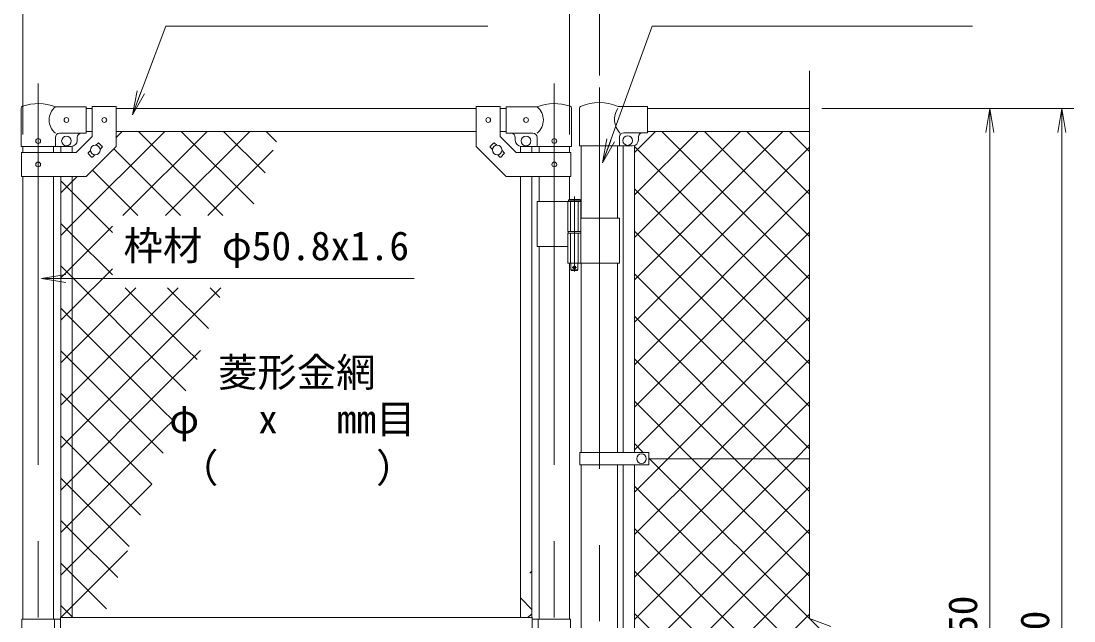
# Model space of a CAD drawing. Units: millimetres, scale not verified. Extents: x -4200 to 4200, y -2970 to 2970.
# Drawn here: x -2564 to -812, y 708 to 1707 of the extents above; entities that cross this region are included whole.
import ezdxf
from ezdxf.enums import TextEntityAlignment as Align

# ---------------------------------------------------------------- set-up
doc = ezdxf.new("R2010")
doc.units = ezdxf.units.MM
doc.header["$LTSCALE"] = 20
doc.linetypes.add('DASHED', pattern=[7.5, 6, -1.5])
doc.linetypes.add('USER1', pattern=[50.8, 31.75, -6.35, 6.35, -6.35])
for name, color, linetype, lineweight in [('0-1_D-BMK', 2, 'USER1', 13), ('0-2_D-STR1', 1, 'Continuous', 18), ('0-3_D-STR3', 3, 'Continuous', 13), ('0-4_D-STR-DIM', 7, 'Continuous', 9), ('0-5_0', 3, 'Continuous', 18), ('0-6_D-STR-TXT', 7, 'Continuous', 9), ('0-7_D-STR2', 7, 'Continuous', 9)]:
    doc.layers.add(name, color=color, linetype=linetype, lineweight=lineweight)
doc.styles.add('ＭＳ ゴシック', font='')
doc.styles.get('ＭＳ ゴシック').set_extended_font_data('MS Gothic')

# ---------------------------------------------------------------- blocks, each defined once
blk = doc.blocks.new('_Open')
at = {"layer": '0-5_0', "color": 7, "lineweight": 9}
blk.add_line((-20, 3.33), (0, 0), dxfattribs=at)
blk.add_lwpolyline([(-20, -3.33), (0, 0), (-20, 0)], dxfattribs=at)

msp = doc.modelspace()

# ---------------------------------------------------------------- linework, layer by layer
at = {"layer": '0-1_D-BMK'}
for p, q in [((-2535.9, 1603.1), (-2535.9, -235.29)), ((-1676.7, 1603.1), (-1676.7, -235.29)), ((-1601.55, 1596.61), (-1601.55, -320.04)), ((-1643.28, 1414.79), (-1643.28, 1289.9)), ((-1646.9, 1296.87), (-1639.65, 1296.87))]:
    msp.add_line(p, q, dxfattribs=at)
at = {"layer": '0-2_D-STR1'}
for p, q in [((-2455.9, 1561.37), (-2445.9, 1561.37)), ((-2405.9, 1561.37), (-1806.7, 1561.37)), ((-1766.7, 1561.37), (-1756.7, 1561.37)), ((-1521.55, 1561.37), (-1251.55, 1561.37)), ((-2455.9, 1523.37), (-2445.9, 1523.37)), ((-2405.9, 1523.37), (-1806.7, 1523.37)), ((-1766.7, 1523.37), (-1756.7, 1523.37)), ((-1521.55, 1523.37), (-1251.55, 1523.37)), ((-2561.3, 1498.37), (-2561.3, 1488.32)), ((-2510.5, 1498.37), (-2510.5, 1488.32)), ((-1702.1, 1498.37), (-1702.1, 1488.32)), ((-1651.3, 1498.37), (-1651.3, 1488.32)), ((-1631.8, 1499.07), (-1631.8, 1378.87)), ((-1571.3, 1499.07), (-1571.3, 1378.87)), ((-2561.3, 1448.32), (-2561.3, 711.37)), ((-2510.5, 1448.32), (-2510.5, 711.37)), ((-1702.1, 1448.32), (-1702.1, 1406.87)), ((-1651.3, 1448.32), (-1651.3, 1409.87)), ((-1702.1, 1331.87), (-1702.1, 711.37)), ((-1651.3, 1303.87), (-1651.3, 711.37)), ((-1631.8, 1303.87), (-1631.8, 988.87)), ((-1571.3, 1303.87), (-1571.3, 988.87)), ((-1631.8, 967.87), (-1631.8, 404.87)), ((-1571.3, 967.87), (-1571.3, 404.87))]:
    msp.add_line(p, q, dxfattribs=at)
at = {"layer": '0-3_D-STR3'}
for p, q in [((-2564.45, 1498.37), (-2564.45, 1562.06)), ((-2455.9, 1564.37), (-2507.35, 1564.37)), ((-2455.9, 1564.37), (-2455.9, 1520.37)), ((-2445.9, 1564.57), (-2445.9, 1514.89)), ((-2445.9, 1564.57), (-2405.9, 1564.57)), ((-2405.9, 1564.57), (-2405.9, 1498.32)), ((-1806.7, 1564.57), (-1806.7, 1498.32)), ((-1766.7, 1564.57), (-1806.7, 1564.57)), ((-1766.7, 1564.57), (-1766.7, 1514.89)), ((-1756.7, 1564.37), (-1705.25, 1564.37)), ((-1756.7, 1564.37), (-1756.7, 1520.37)), ((-1648.15, 1498.37), (-1648.15, 1562.06)), ((-1634.95, 1561.92), (-1634.95, 1499.07)), ((-1570.41, 1565.07), (-1521.55, 1565.07)), ((-1521.55, 1521.07), (-1521.55, 1565.07)), ((-2507.35, 1498.37), (-2507.35, 1513.37)), ((-2455.9, 1520.37), (-2500.35, 1520.37)), ((-2472.46, 1488.32), (-2445.9, 1514.89)), ((-2470.9, 1513.37), (-2470.9, 1508.37)), ((-1740.13, 1488.32), (-1766.7, 1514.89)), ((-1756.7, 1520.37), (-1712.25, 1520.37)), ((-1741.7, 1513.37), (-1741.7, 1508.37)), ((-1705.25, 1498.37), (-1705.25, 1513.37)), ((-1568.15, 1514.07), (-1568.15, 1499.07)), ((-1561.15, 1521.07), (-1521.55, 1521.07)), ((-1536.55, 1509.07), (-1536.55, 1514.07)), ((-2564.45, 1498.37), (-2507.35, 1498.37)), ((-2507.35, 1498.37), (-2480.9, 1498.37)), ((-2498.4, 1498.37), (-2498.4, 1488.32)), ((-2479.4, 1498.37), (-2479.4, 1488.32)), ((-2452.56, 1487.72), (-2448.85, 1491.44)), ((-2440.02, 1500.27), (-2436.3, 1503.98)), ((-2434.89, 1503.98), (-2429.23, 1498.33)), ((-2432.94, 1493.2), (-2429.23, 1496.91)), ((-1777.71, 1503.98), (-1783.36, 1498.33)), ((-1779.65, 1493.2), (-1783.36, 1496.91)), ((-1772.58, 1500.27), (-1776.29, 1503.98)), ((-1760.03, 1487.72), (-1763.74, 1491.44)), ((-1733.2, 1498.37), (-1733.2, 1488.32)), ((-1705.25, 1498.37), (-1731.7, 1498.37)), ((-1714.2, 1498.37), (-1714.2, 1488.32)), ((-1648.15, 1498.37), (-1705.25, 1498.37)), ((-1634.95, 1499.07), (-1546.55, 1499.07)), ((-1562.2, 988.87), (-1562.2, 1499.07)), ((-1543.2, 988.87), (-1543.2, 1499.65)), ((-2563.6, 1488.32), (-2472.46, 1488.32)), ((-2563.6, 1488.32), (-2563.6, 1448.32)), ((-2452.56, 1486.31), (-2446.91, 1480.65)), ((-2445.49, 1480.65), (-2441.78, 1484.37)), ((-1767.1, 1480.65), (-1770.82, 1484.37)), ((-1760.03, 1486.31), (-1765.69, 1480.65)), ((-1649, 1488.32), (-1740.13, 1488.32)), ((-1649, 1488.32), (-1649, 1448.32)), ((-2498.4, 1448.32), (-2498.4, 713.87)), ((-2479.4, 1448.32), (-2479.4, 713.87)), ((-1733.2, 1448.32), (-1733.2, 713.87)), ((-1714.2, 1448.32), (-1714.2, 713.87)), ((-1705.25, 1406.87), (-1705.25, 1331.87)), ((-1705.25, 1406.87), (-1632.48, 1406.87)), ((-1654.08, 1406.87), (-1654.08, 1356.87)), ((-1633.28, 1408.87), (-1653.28, 1408.87)), ((-1652.28, 1409.87), (-1634.28, 1409.87)), ((-1633.28, 1408.87), (-1634.28, 1409.87)), ((-1633.28, 1408.87), (-1633.28, 1406.87)), ((-1632.48, 1406.87), (-1632.48, 1356.87)), ((-1632.48, 1378.87), (-1568.25, 1378.87)), ((-1568.25, 1378.87), (-1568.25, 1303.87)), ((-1654.08, 1356.87), (-1632.48, 1356.87)), ((-1654.08, 1353.87), (-1632.48, 1353.87)), ((-1654.08, 1353.87), (-1654.08, 1303.87)), ((-1653.78, 1356.87), (-1653.78, 1353.87)), ((-1653.78, 1353.87), (-1632.78, 1353.87)), ((-1632.78, 1356.87), (-1632.78, 1353.87)), ((-1632.48, 1353.87), (-1632.48, 1303.87)), ((-1705.25, 1331.87), (-1654.3, 1331.87)), ((-1654.08, 1303.87), (-1568.25, 1303.87)), ((-1649.28, 1303.87), (-1649.28, 1292.87)), ((-1648.28, 1291.87), (-1649.28, 1292.87)), ((-1648.28, 1291.87), (-1638.28, 1291.87)), ((-1638.28, 1291.87), (-1637.28, 1292.87)), ((-1634.35, 988.87), (-1634.35, 967.87)), ((-1634.35, 988.87), (-1519.55, 988.87)), ((-1519.55, 988.87), (-1519.55, 967.87)), ((-1634.35, 967.87), (-1519.55, 967.87)), ((-1562.2, 404.87), (-1562.2, 967.87)), ((-1543.2, 404.87), (-1543.2, 967.87)), ((-1251.55, 978.37), (-1519.55, 978.37)), ((-2562.9, 711.37), (-2562.9, 692.87)), ((-2562.9, 711.37), (-2498.8, 711.37)), ((-2508.9, 711.37), (-2508.9, 692.87)), ((-2498.8, 713.87), (-1713.8, 713.87)), ((-2498.8, 692.87), (-2498.8, 713.87)), ((-1713.8, 658.87), (-1713.8, 713.87)), ((-1649.7, 711.37), (-1713.8, 711.37)), ((-1703.7, 711.37), (-1703.7, 661.37)), ((-1649.7, 711.37), (-1649.7, 661.37))]:
    msp.add_line(p, q, dxfattribs=at)
at = {"layer": '0-3_D-STR3', "linetype": 'DASHED'}
for p, q in [((-1649.58, 1406.87), (-1649.58, 1356.87)), ((-1636.98, 1406.87), (-1636.98, 1356.87)), ((-1649.58, 1353.87), (-1649.58, 1303.87)), ((-1636.98, 1353.87), (-1636.98, 1303.87))]:
    msp.add_line(p, q, dxfattribs=at)
at = {"layer": '0-3_D-STR3'}
for points in [[(-2563.6, 1448.32), (-2455.9, 1448.32), (-2405.9, 1498.32)], [(-1649, 1448.32), (-1756.7, 1448.32), (-1806.7, 1498.32)], [(-1652.28, 1409.87), (-1653.28, 1408.87), (-1653.28, 1406.87)], [(-1637.28, 1303.87), (-1637.28, 1292.87), (-1649.28, 1292.87)]]:
    msp.add_lwpolyline(points, dxfattribs=at)
for centre, radius in [((-2488.9, 1542.37), 4), ((-2425.9, 1542.32), 4), ((-1786.7, 1542.32), 4), ((-1723.7, 1542.37), 4), ((-2535.9, 1507.37), 4), ((-2488.9, 1507.37), 8), ((-1723.7, 1507.37), 8), ((-1676.7, 1507.37), 4), ((-1554.55, 1508.07), 8), ((-2440.9, 1492.32), 8), ((-1771.7, 1492.32), 8), ((-2535.9, 1468.32), 4), ((-1676.7, 1468.32), 4), ((-1643.28, 1296.87), 2.5), ((-1531.55, 978.37), 8)]:
    msp.add_circle(centre, radius, dxfattribs=at)
for centre, radius, start, end in [((-2561.15, 1562.06), 3.3, 109.22051, 180), ((-2535.9, 1489.64), 80, 69.0916, 109.22051), ((-2489.15, 1542.37), 28.55, 129.59418, 230.40582), ((-1676.7, 1489.64), 80, 70.77949, 110.9084), ((-1723.44, 1542.37), 28.55, 309.59418, 50.40582), ((-1651.45, 1562.06), 3.3, 0, 70.77949), ((-1631.65, 1561.92), 3.3, 113.10629, 180), ((-1601.55, 1491.37), 80, 67.09875, 113.10629), ((-1543.02, 1543.12), 33.4, 146.35914, 222.2959), ((-2500.35, 1513.37), 7, 90, 180), ((-2480.9, 1508.37), 10, 270, 0), ((-2463.9, 1513.37), 7, 90, 180), ((-1748.7, 1513.37), 7, 0, 90), ((-1731.7, 1508.37), 10, 180, 270), ((-1712.25, 1513.37), 7, 0, 90), ((-1561.15, 1514.07), 7, 90, 180), ((-1546.55, 1509.07), 10, 270, 0), ((-1529.55, 1514.07), 7, 90, 180), ((-2435.59, 1503.28), 1, 45, 135), ((-2429.94, 1497.62), 1, 315, 45), ((-1782.66, 1497.62), 1, 135, 225), ((-1777, 1503.28), 1, 45, 135), ((-2451.86, 1487.01), 1, 135, 225), ((-2446.2, 1481.36), 1, 225, 315), ((-1766.39, 1481.36), 1, 225, 315), ((-1760.74, 1487.01), 1, 315, 45)]:
    msp.add_arc(centre, radius, start, end, dxfattribs=at)
at = {"layer": '0-4_D-STR-DIM'}
for p, q in [((-1601.55, 1616.61), (-1601.55, 1951.37)), ((-2561.3, 1518.37), (-2561.3, 1831.37)), ((-1651.3, 1518.37), (-1651.3, 1831.37)), ((-1251.55, 712.02), (-1251.55, 1624.37)), ((-1231.55, 1561.37), (-931.55, 1561.37)), ((-1231.55, 1561.37), (-811.55, 1561.37)), ((-951.55, -148.63), (-951.55, 1521.37)), ((-831.55, -198.63), (-831.55, 1521.37)), ((-1216.31, 699.19), (-1251.55, 712.02))]:
    msp.add_line(p, q, dxfattribs=at)
at = {"layer": '0-6_D-STR-TXT'}
for points in [[(-1787.47, 1698.46), (-2323.67, 1698.46), (-2378.23, 1552.8)], [(-980.65, 1698.46), (-1513.81, 1698.46), (-1595.74, 1472.73)], [(-1910.16, 1278.29), (-2330.99, 1278.29), (-2528.14, 1278.29)]]:
    msp.add_lwpolyline(points, dxfattribs=at)
at = {"layer": '0-7_D-STR2'}
for p, q in [((-2405.9, 1513.39), (-2395.92, 1523.37)), ((-2394.8, 1383.07), (-2254.5, 1523.37)), ((-2228.4, 1383.07), (-2368.69, 1523.37)), ((-2324.09, 1383.07), (-2183.79, 1523.37)), ((-2177.11, 1402.49), (-2297.98, 1523.37)), ((-2158.24, 1454.33), (-2227.27, 1523.37)), ((-2139.37, 1506.18), (-2156.56, 1523.37)), ((-1543.2, 1488.31), (-1508.14, 1523.37)), ((-1543.2, 1417.6), (-1437.43, 1523.37)), ((-1543.2, 1346.89), (-1366.72, 1523.37)), ((-1543.2, 1276.18), (-1296.01, 1523.37)), ((-1251.55, 1277.45), (-1497.46, 1523.37)), ((-1251.55, 1348.16), (-1426.75, 1523.37)), ((-1251.55, 1418.87), (-1356.04, 1523.37)), ((-1251.55, 1489.59), (-1285.33, 1523.37)), ((-2299.11, 1383.07), (-2410.12, 1494.09)), ((-2253.38, 1383.07), (-2144.57, 1491.87)), ((-1251.55, 1206.74), (-1543.2, 1498.39)), ((-1543.2, 1205.47), (-1251.55, 1497.12)), ((-2369.82, 1383.07), (-2445.48, 1458.73)), ((-1251.55, 1136.03), (-1543.2, 1427.68)), ((-1543.2, 1134.76), (-1251.55, 1426.41)), ((-2479.4, 1298.47), (-2412.45, 1365.42)), ((-1251.55, 1065.32), (-1543.2, 1356.97)), ((-1543.2, 1064.05), (-1251.55, 1355.7)), ((-2479.4, 1280.52), (-2498.4, 1299.52)), ((-2498.4, 1279.47), (-2479.4, 1298.47)), ((-2479.4, 1227.76), (-2412.45, 1294.71)), ((-2331.55, 1132.67), (-2479.4, 1280.52)), ((-1251.55, 994.61), (-1543.2, 1286.26)), ((-1543.2, 993.34), (-1251.55, 1284.99)), ((-2479.4, 1086.34), (-2302.67, 1263.07)), ((-2479.4, 1015.63), (-2231.96, 1263.07)), ((-2252.58, 1195.12), (-2320.53, 1263.07)), ((-2233.71, 1246.97), (-2249.82, 1263.07)), ((-2479.4, 1209.81), (-2498.4, 1228.81)), ((-2498.4, 1208.76), (-2479.4, 1227.76)), ((-2331.55, 1061.96), (-2479.4, 1209.81)), ((-1306.01, 978.37), (-1543.2, 1215.55)), ((-1487.45, 978.37), (-1251.55, 1214.27)), ((-2479.4, 1139.1), (-2498.4, 1158.1)), ((-2331.55, 1092.77), (-2265.97, 1158.35)), ((-1376.72, 978.37), (-1543.2, 1144.84)), ((-1416.74, 978.37), (-1251.55, 1143.56)), ((-2331.55, 991.25), (-2479.4, 1139.1)), ((-2290.32, 1091.44), (-2331.55, 1132.67)), ((-2479.4, 1068.39), (-2498.4, 1087.39)), ((-2479.4, 944.92), (-2331.55, 1092.77)), ((-2498.4, 1067.34), (-2479.4, 1086.34)), ((-1447.44, 978.37), (-1543.2, 1074.13)), ((-1346.03, 978.37), (-1251.55, 1072.85)), ((-2346.93, 935.92), (-2479.4, 1068.39)), ((-2309.19, 1039.6), (-2331.55, 1061.96)), ((-2331.55, 1022.06), (-2306.43, 1047.17)), ((-2479.4, 874.21), (-2331.55, 1022.06)), ((-2479.4, 997.68), (-2498.4, 1016.68)), ((-2498.4, 996.63), (-2479.4, 1015.63)), ((-1528.65, 988.87), (-1543.2, 1003.42)), ((-1275.32, 978.37), (-1251.55, 1002.14)), ((-2365.8, 884.07), (-2479.4, 997.68)), ((-2328.06, 987.76), (-2331.55, 991.25)), ((-1543.2, 922.62), (-1487.45, 978.37)), ((-1543.2, 851.91), (-1416.74, 978.37)), ((-1543.2, 781.2), (-1346.03, 978.37)), ((-1543.2, 710.49), (-1275.32, 978.37)), ((-1251.55, 782.48), (-1447.44, 978.37)), ((-1251.55, 853.19), (-1376.72, 978.37)), ((-1251.55, 923.9), (-1306.01, 978.37)), ((-2479.4, 926.96), (-2498.4, 945.96)), ((-2498.4, 925.92), (-2479.4, 944.92)), ((-1284.77, 674.28), (-1543.2, 932.71)), ((-1543.2, 639.78), (-1251.55, 931.43)), ((-2384.66, 832.23), (-2479.4, 926.96)), ((-2479.4, 856.25), (-2498.4, 875.25)), ((-2498.4, 855.21), (-2479.4, 874.21)), ((-1251.55, 570.35), (-1543.2, 862)), ((-1543.2, 569.07), (-1251.55, 860.72)), ((-2403.53, 780.39), (-2479.4, 856.25)), ((-2479.4, 785.54), (-2498.4, 804.54)), ((-1717.51, 787.56), (-1714.2, 790.88)), ((-1251.55, 499.64), (-1543.2, 791.29)), ((-1543.2, 498.36), (-1251.55, 790.01)), ((-2422.4, 728.55), (-2479.4, 785.54)), ((-1714.2, 727.45), (-1732.67, 745.92)), ((-1720.5, 713.87), (-1714.2, 720.17)), ((-1251.55, 428.92), (-1543.2, 720.57)), ((-1543.2, 427.65), (-1251.55, 719.3))]:
    msp.add_line(p, q, dxfattribs=at)
for points in [[(-2498.4, 1350.18), (-2479.4, 1369.18), (-2325.21, 1523.37)], [(-2498.4, 1420.89), (-2479.4, 1439.89), (-2470.97, 1448.32)], [(-2412.45, 1354.99), (-2479.4, 1421.94), (-2498.4, 1440.94)], [(-2412.45, 1284.28), (-2479.4, 1351.23), (-2498.4, 1370.23)], [(-2498.4, 1138.05), (-2479.4, 1157.05), (-2373.38, 1263.07)], [(-2271.45, 1143.28), (-2289.53, 1161.37), (-2391.24, 1263.07)], [(-1232.92, 693.15), (-1518.15, 978.37), (-1519.55, 979.77)], [(-2498.4, 784.5), (-2479.4, 803.5), (-2346.9, 936)], [(-2498.32, 713.87), (-2479.4, 732.79), (-2387.36, 824.82)], [(-2478.43, 713.87), (-2479.4, 714.83), (-2498.4, 733.83)]]:
    msp.add_lwpolyline(points, dxfattribs=at)

# ---------------------------------------------------------------- block references
at = {"layer": '0-4_D-STR-DIM', "xscale": 2, "yscale": 2, "rotation": 90}
for p in [(-951.55, 1561.37), (-831.55, 1561.37)]:
    msp.add_blockref('_Open', p, dxfattribs=at)
at = {"layer": '0-6_D-STR-TXT', "xscale": 2, "yscale": 2}
for p, rotation in [((-2378.93, 1550.93), 249.46512), ((-1596.42, 1470.85), 250.05227), ((-2530.14, 1278.29), 180)]:
    msp.add_blockref('_Open', p, dxfattribs=dict(at, rotation=rotation))

# ---------------------------------------------------------------- texts
at = {"layer": '0-4_D-STR-DIM', "style": 'ＭＳ ゴシック'}
for s, p in [('1750', (-958.29, 619.47)), ('1800', (-838.29, 594.47))]:
    msp.add_text(s, height=48.09, rotation=90, dxfattribs=at).set_placement(p, align=Align.BOTTOM_LEFT)
at = {"layer": '0-6_D-STR-TXT', "style": 'ＭＳ ゴシック'}
for s, p in [('枠材 φ50.8x1.6', (-2393.92, 1294.43)), ('菱形金網', (-2236.5, 1083.77)), ('φ\u3000 x\u3000 mm目', (-2317.71, 1006.18)), ('（\u3000\u3000\u3000\u3000）', (-2301.47, 924.53))]:
    msp.add_text(s, height=48.09, dxfattribs=at).set_placement(p, align=Align.BOTTOM_LEFT)

doc.saveas('drawing.dxf')
